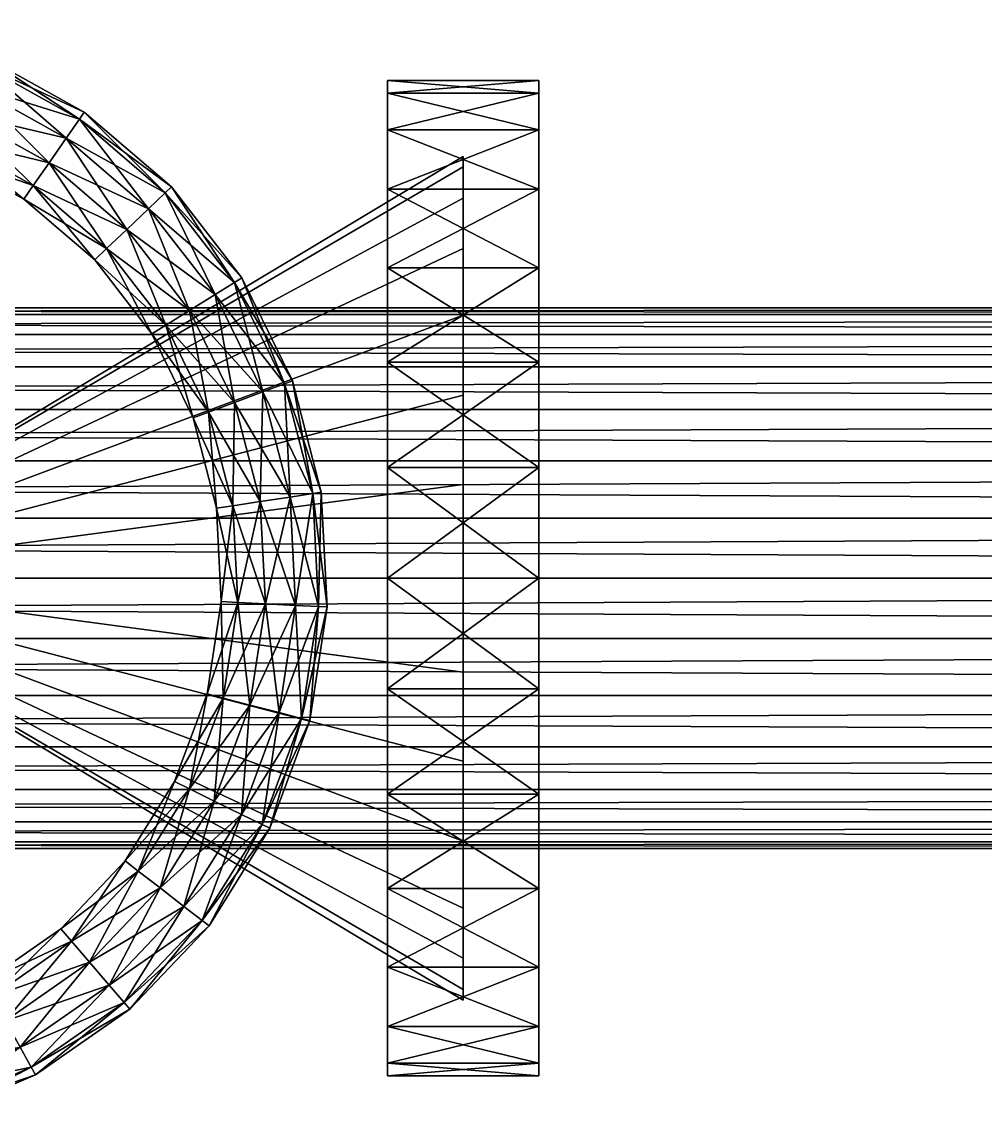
# Model space of a CAD drawing. Header units: millimetres. Extents: x 3500 to 25050, y 1500 to 19500.
# Drawn here: x 17581.5 to 17881.2, y 6531.4 to 6873.1 of the extents above; entities that cross this region are included whole.
import ezdxf

# ---------------------------------------------------------------- set-up
doc = ezdxf.new("R2010")
doc.units = ezdxf.units.MM
for name, color, linetype, true_color in [('3D-PIPE-P-1012', 7, 'Continuous', 0xf26b21), ('3D-VALVE', 7, 'Continuous', 0x3a4658), ('3D-VALVE-HANDWHEEL', 7, 'Continuous', 0xd93b3b)]:
    doc.layers.add(name, color=color, linetype=linetype, true_color=true_color)

msp = doc.modelspace()

# ---------------------------------------------------------------- meshes
at = {"layer": '3D-PIPE-P-1012'}
mesh = msp.add_polyface(dxfattribs=at)
corners = [(15525, 6784.15, 600), (19275, 6784.15, 600), (15525, 6782.04, 581.27), (19275, 6782.04, 581.27), (15525, 6775.82, 563.49), (19275, 6775.82, 563.49), (15525, 6765.79, 547.53), (19275, 6765.79, 547.53), (15525, 6752.47, 534.21), (19275, 6752.47, 534.21), (15525, 6736.51, 524.18), (19275, 6736.51, 524.18), (15525, 6718.73, 517.96), (19275, 6718.73, 517.96), (15525, 6700, 515.85), (19275, 6700, 515.85), (15525, 6681.27, 517.96), (19275, 6681.27, 517.96), (15525, 6663.49, 524.18), (19275, 6663.49, 524.18), (15525, 6647.53, 534.21), (19275, 6647.53, 534.21), (15525, 6634.21, 547.53), (19275, 6634.21, 547.53), (15525, 6624.18, 563.49), (19275, 6624.18, 563.49), (15525, 6617.96, 581.27), (19275, 6617.96, 581.27), (15525, 6615.85, 600), (19275, 6615.85, 600), (15525, 6617.96, 618.73), (19275, 6617.96, 618.73), (15525, 6624.18, 636.51), (19275, 6624.18, 636.51), (15525, 6634.21, 652.47), (19275, 6634.21, 652.47), (15525, 6647.53, 665.79), (19275, 6647.53, 665.79), (15525, 6663.49, 675.82), (19275, 6663.49, 675.82), (15525, 6681.27, 682.04), (19275, 6681.27, 682.04), (15525, 6700, 684.15), (19275, 6700, 684.15), (15525, 6718.73, 682.04), (19275, 6718.73, 682.04), (15525, 6736.51, 675.82), (19275, 6736.51, 675.82), (15525, 6752.47, 665.79), (19275, 6752.47, 665.79), (15525, 6765.79, 652.47), (19275, 6765.79, 652.47), (15525, 6775.82, 636.51), (19275, 6775.82, 636.51), (15525, 6782.04, 618.73), (19275, 6782.04, 618.73)]
mesh.append_faces([[corners[k] for k in face] for face in [(0, 1, 2), (1, 3, 2), (2, 3, 4), (3, 5, 4), (4, 5, 6), (5, 7, 6), (6, 7, 8), (7, 9, 8), (8, 9, 10), (9, 11, 10), (10, 11, 12), (11, 13, 12), (12, 13, 14), (13, 15, 14), (14, 15, 16), (15, 17, 16), (16, 17, 18), (17, 19, 18), (18, 19, 20), (19, 21, 20), (20, 21, 22), (21, 23, 22), (22, 23, 24), (23, 25, 24), (24, 25, 26), (25, 27, 26), (26, 27, 28), (27, 29, 28), (28, 29, 30), (29, 31, 30), (30, 31, 32), (31, 33, 32), (32, 33, 34), (33, 35, 34), (34, 35, 36), (35, 37, 36), (36, 37, 38), (37, 39, 38), (38, 39, 40), (39, 41, 40), (40, 41, 42), (41, 43, 42), (42, 43, 44), (43, 45, 44), (44, 45, 46), (45, 47, 46), (46, 47, 48), (47, 49, 48), (48, 49, 50), (49, 51, 50), (50, 51, 52), (51, 53, 52), (52, 53, 54), (53, 55, 54), (54, 55, 0), (55, 1, 0), (8, 10, 6), (6, 10, 4), (10, 12, 4), (4, 12, 2), (2, 12, 0), (0, 12, 54), (54, 12, 52), (52, 12, 50), (12, 14, 50), (14, 16, 50), (16, 18, 50), (18, 20, 50), (20, 22, 50), (22, 24, 50), (24, 26, 50), (26, 28, 50), (28, 30, 50), (30, 32, 50), (32, 34, 50), (50, 34, 48), (34, 36, 48), (48, 36, 46), (46, 36, 44), (44, 36, 42), (42, 36, 40), (36, 38, 40), (49, 47, 51), (51, 47, 53), (47, 45, 53), (53, 45, 55), (55, 45, 1), (1, 45, 3), (3, 45, 5), (5, 45, 7), (45, 43, 7), (43, 41, 7), (41, 39, 7), (39, 37, 7), (37, 35, 7), (35, 33, 7), (33, 31, 7), (31, 29, 7), (29, 27, 7), (27, 25, 7), (25, 23, 7), (7, 23, 9), (23, 21, 9), (9, 21, 11), (11, 21, 13), (13, 21, 15), (15, 21, 17), (21, 19, 17)]])
at = {"layer": '3D-VALVE'}
mesh = msp.add_polyface(dxfattribs=at)
corners = [(17500, 6700, 600), (17718.79, 6568.73, 600), (17718.79, 6572.02, 629.21), (17718.79, 6581.73, 656.96), (17718.79, 6597.37, 681.85), (17718.79, 6618.15, 702.63), (17718.79, 6643.04, 718.27), (17718.79, 6670.79, 727.98), (17718.79, 6700, 731.27), (17718.79, 6700, 468.73), (17718.79, 6670.79, 472.02), (17718.79, 6643.04, 481.73), (17718.79, 6618.15, 497.37), (17718.79, 6597.37, 518.15), (17718.79, 6581.73, 543.04), (17718.79, 6572.02, 570.79), (17695.23, 6632.82, 460.5), (17695.23, 6603.46, 478.94), (17695.23, 6854.84, 600), (17695.23, 6578.94, 503.46), (17695.23, 6560.5, 532.82), (17695.23, 6549.05, 565.55), (17695.23, 6545.16, 600), (17695.23, 6549.05, 634.45), (17695.23, 6821.06, 696.54), (17550.49, 6700, 507.43), (17550.49, 6679.4, 509.76), (17449.51, 6679.4, 509.76), (17550.49, 6659.84, 516.6), (17449.51, 6659.84, 516.6), (17550.49, 6642.29, 527.63), (17449.51, 6642.29, 527.63), (17550.49, 6627.63, 542.29), (17449.51, 6627.63, 542.29), (17550.49, 6616.6, 559.84), (17449.51, 6616.6, 559.84), (17550.49, 6609.76, 579.4), (17449.51, 6609.76, 579.4), (17550.49, 6607.44, 600), (17449.51, 6607.44, 600), (17550.49, 6609.76, 620.6), (17449.51, 6609.76, 620.6), (17550.49, 6616.6, 640.16), (17449.51, 6616.6, 640.16), (17550.49, 6627.63, 657.71), (17449.51, 6627.63, 657.71), (17550.49, 6642.29, 672.37), (17449.51, 6642.29, 672.37), (17550.49, 6659.84, 683.4), (17449.51, 6659.84, 683.4), (17550.49, 6679.4, 690.24), (17449.51, 6679.4, 690.24), (17550.49, 6700, 692.57), (17449.51, 6700, 692.57), (17550.49, 6783.4, 640.16), (17550.49, 6757.71, 672.37), (17550.49, 6740.16, 683.4), (17521.88, 6700, 600), (17521.88, 6700, 987.09), (17520.21, 6691.63, 600), (17520.21, 6691.63, 987.09), (17515.47, 6684.53, 600), (17515.47, 6684.53, 987.09), (17508.37, 6679.79, 600), (17508.37, 6679.79, 987.09), (17500, 6678.12, 600), (17500, 6678.12, 987.09), (17520.21, 6708.37, 600), (17478.12, 6700, 600), (17520.21, 6708.37, 987.09), (17479.79, 6691.63, 987.09), (17491.63, 6679.79, 987.09)]
mesh.append_faces([[corners[k] for k in face] for face in [(0, 1, 2), (0, 2, 3), (0, 3, 4), (0, 4, 5), (0, 5, 6), (0, 6, 7), (0, 7, 8), (0, 9, 10), (0, 10, 11), (0, 11, 12), (0, 12, 13), (0, 13, 14), (0, 14, 15), (0, 15, 1), (16, 17, 18), (17, 19, 18), (19, 20, 18), (20, 21, 18), (21, 22, 18), (22, 23, 24), (25, 26, 27), (26, 28, 29), (28, 30, 31), (30, 32, 33), (32, 34, 35), (34, 36, 37), (36, 38, 39), (38, 40, 41), (40, 42, 43), (42, 44, 45), (44, 46, 47), (46, 48, 49), (48, 50, 51), (50, 52, 53), (28, 54, 30), (30, 54, 32), (32, 54, 34), (34, 54, 36), (36, 54, 38), (38, 54, 40), (40, 54, 42), (42, 54, 44), (44, 54, 46), (46, 55, 48), (48, 56, 50), (57, 58, 59), (58, 60, 59), (59, 60, 61), (60, 62, 61), (61, 62, 63), (62, 64, 63), (63, 64, 65), (64, 66, 65), (57, 59, 67), (59, 61, 68), (61, 63, 68), (69, 70, 58), (71, 66, 58), (66, 64, 58), (64, 62, 58), (60, 58, 62)]])
mesh = msp.add_polyface(dxfattribs=at)
corners = [(17500, 6700, 600), (17718.79, 6700, 731.27), (17718.79, 6729.21, 727.98), (17718.79, 6756.96, 718.27), (17718.79, 6781.85, 702.63), (17718.79, 6802.63, 681.85), (17718.79, 6818.27, 656.96), (17718.79, 6827.98, 629.21), (17718.79, 6831.27, 600), (17718.79, 6827.98, 570.79), (17718.79, 6818.27, 543.04), (17718.79, 6802.63, 518.15), (17718.79, 6781.85, 497.37), (17718.79, 6756.96, 481.73), (17718.79, 6729.21, 472.02), (17718.79, 6700, 468.73), (17695.23, 6850.95, 565.55), (17695.23, 6839.5, 532.82), (17695.23, 6854.84, 600), (17695.23, 6821.06, 503.46), (17695.23, 6796.54, 478.94), (17695.23, 6767.18, 460.5), (17550.49, 6792.56, 600), (17550.49, 6790.24, 579.4), (17449.51, 6790.24, 579.4), (17550.49, 6783.4, 559.84), (17449.51, 6783.4, 559.84), (17550.49, 6772.37, 542.29), (17449.51, 6772.37, 542.29), (17550.49, 6757.71, 527.63), (17449.51, 6757.71, 527.63), (17550.49, 6740.16, 516.6), (17449.51, 6740.16, 516.6), (17550.49, 6720.6, 509.76), (17449.51, 6720.6, 509.76), (17550.49, 6700, 507.43), (17449.51, 6700, 507.43), (17550.49, 6700, 692.57), (17550.49, 6720.6, 690.24), (17449.51, 6720.6, 690.24), (17550.49, 6740.16, 683.4), (17449.51, 6740.16, 683.4), (17550.49, 6757.71, 672.37), (17449.51, 6757.71, 672.37), (17550.49, 6772.37, 657.71), (17449.51, 6772.37, 657.71), (17550.49, 6783.4, 640.16), (17449.51, 6783.4, 640.16), (17550.49, 6790.24, 620.6), (17449.51, 6790.24, 620.6), (17449.51, 6792.56, 600), (17550.49, 6679.4, 509.76), (17550.49, 6659.84, 516.6), (17550.49, 6642.29, 672.37), (17550.49, 6659.84, 683.4), (17550.49, 6679.4, 690.24), (17500, 6721.88, 600), (17500, 6721.88, 987.09), (17508.37, 6720.21, 600), (17508.37, 6720.21, 987.09), (17515.47, 6715.47, 600), (17515.47, 6715.47, 987.09), (17520.21, 6708.37, 600), (17520.21, 6708.37, 987.09), (17521.88, 6700, 600), (17521.88, 6700, 987.09), (17520.21, 6691.63, 600), (17491.63, 6720.21, 600), (17479.79, 6691.63, 987.09)]
mesh.append_faces([[corners[k] for k in face] for face in [(0, 1, 2), (0, 2, 3), (0, 3, 4), (0, 4, 5), (0, 5, 6), (0, 6, 7), (0, 7, 8), (0, 8, 9), (0, 9, 10), (0, 10, 11), (0, 11, 12), (0, 12, 13), (0, 13, 14), (0, 14, 15), (16, 17, 18), (17, 19, 18), (19, 20, 18), (20, 21, 18), (22, 23, 24), (23, 25, 26), (25, 27, 28), (27, 29, 30), (29, 31, 32), (31, 33, 34), (33, 35, 36), (37, 38, 39), (38, 40, 41), (40, 42, 43), (42, 44, 45), (44, 46, 47), (46, 48, 49), (48, 22, 50), (48, 46, 22), (22, 46, 23), (23, 46, 25), (25, 46, 27), (27, 46, 29), (29, 46, 31), (31, 46, 33), (33, 46, 35), (35, 46, 51), (51, 46, 52), (46, 44, 53), (44, 42, 53), (42, 40, 54), (55, 40, 37), (37, 40, 38), (56, 57, 58), (57, 59, 58), (58, 59, 60), (59, 61, 60), (60, 61, 62), (61, 63, 62), (62, 63, 64), (63, 65, 64), (62, 66, 60), (60, 66, 58), (58, 66, 56), (56, 66, 67), (59, 68, 61), (61, 68, 63)]])
mesh = msp.add_polyface(dxfattribs=at)
corners = [(17718.79, 6572.02, 570.79), (17718.79, 6581.73, 543.04), (17718.79, 6568.73, 600), (17718.79, 6597.37, 518.15), (17718.79, 6618.15, 497.37), (17718.79, 6643.04, 481.73), (17718.79, 6670.79, 472.02), (17718.79, 6700, 468.73), (17718.79, 6729.21, 472.02), (17718.79, 6756.96, 481.73), (17718.79, 6831.27, 600), (17718.79, 6572.02, 629.21), (17718.79, 6581.73, 656.96), (17718.79, 6597.37, 681.85), (17718.79, 6802.63, 681.85), (17718.79, 6618.15, 702.63), (17718.79, 6643.04, 718.27), (17718.79, 6756.96, 718.27), (17718.79, 6670.79, 727.98), (17695.23, 6700, 445.16), (17742.35, 6700, 445.16), (17695.23, 6665.55, 449.05), (17742.35, 6665.55, 449.05), (17695.23, 6632.82, 460.5), (17742.35, 6632.82, 460.5), (17695.23, 6603.46, 478.94), (17742.35, 6603.46, 478.94), (17695.23, 6578.94, 503.46), (17742.35, 6578.94, 503.46), (17695.23, 6560.5, 532.82), (17742.35, 6560.5, 532.82), (17695.23, 6549.05, 565.55), (17742.35, 6549.05, 565.55), (17695.23, 6545.16, 600), (17742.35, 6545.16, 600), (17695.23, 6549.05, 634.45), (17742.35, 6549.05, 634.45), (17695.23, 6560.5, 667.18), (17742.35, 6560.5, 667.18), (17695.23, 6578.94, 696.54), (17742.35, 6578.94, 696.54), (17695.23, 6603.46, 721.06), (17742.35, 6603.46, 721.06), (17695.23, 6632.82, 739.5), (17742.35, 6632.82, 739.5), (17695.23, 6665.55, 750.95), (17742.35, 6665.55, 750.95), (17695.23, 6700, 754.84), (17742.35, 6700, 754.84), (17695.23, 6821.06, 696.54), (17695.23, 6767.18, 739.5), (17695.23, 6734.45, 750.95), (17742.35, 6854.84, 600), (17742.35, 6839.5, 532.82), (17742.35, 6767.18, 460.5), (17742.35, 6734.45, 449.05)]
mesh.append_faces([[corners[k] for k in face] for face in [(0, 1, 2), (1, 3, 2), (3, 4, 2), (4, 5, 2), (5, 6, 2), (6, 7, 2), (7, 8, 2), (8, 9, 2), (2, 10, 11), (11, 10, 12), (12, 10, 13), (13, 14, 15), (15, 14, 16), (16, 17, 18), (19, 20, 21), (20, 22, 21), (21, 22, 23), (22, 24, 23), (23, 24, 25), (24, 26, 25), (25, 26, 27), (26, 28, 27), (27, 28, 29), (28, 30, 29), (29, 30, 31), (30, 32, 31), (31, 32, 33), (32, 34, 33), (33, 34, 35), (34, 36, 35), (35, 36, 37), (36, 38, 37), (37, 38, 39), (38, 40, 39), (39, 40, 41), (40, 42, 41), (41, 42, 43), (42, 44, 43), (43, 44, 45), (44, 46, 45), (45, 46, 47), (46, 48, 47), (35, 37, 49), (37, 39, 49), (50, 39, 51), (51, 39, 47), (39, 41, 47), (41, 43, 47), (45, 47, 43), (44, 42, 52), (42, 40, 52), (40, 38, 52), (38, 36, 52), (36, 34, 52), (34, 32, 53), (32, 30, 53), (54, 30, 55), (30, 28, 55), (55, 28, 20), (28, 26, 20), (26, 24, 20), (24, 22, 20)]])
mesh = msp.add_polyface(dxfattribs=at)
corners = [(17718.79, 6756.96, 481.73), (17718.79, 6781.85, 497.37), (17718.79, 6568.73, 600), (17718.79, 6802.63, 518.15), (17718.79, 6818.27, 543.04), (17718.79, 6827.98, 570.79), (17718.79, 6831.27, 600), (17718.79, 6827.98, 629.21), (17718.79, 6597.37, 681.85), (17718.79, 6818.27, 656.96), (17718.79, 6802.63, 681.85), (17718.79, 6781.85, 702.63), (17718.79, 6643.04, 718.27), (17718.79, 6756.96, 718.27), (17718.79, 6670.79, 727.98), (17718.79, 6700, 731.27), (17718.79, 6729.21, 727.98), (17695.23, 6854.84, 600), (17742.35, 6854.84, 600), (17695.23, 6850.95, 565.55), (17742.35, 6850.95, 565.55), (17695.23, 6839.5, 532.82), (17742.35, 6839.5, 532.82), (17695.23, 6821.06, 503.46), (17742.35, 6821.06, 503.46), (17695.23, 6796.54, 478.94), (17742.35, 6796.54, 478.94), (17695.23, 6767.18, 460.5), (17742.35, 6767.18, 460.5), (17695.23, 6734.45, 449.05), (17742.35, 6734.45, 449.05), (17695.23, 6700, 445.16), (17742.35, 6700, 445.16), (17695.23, 6700, 754.84), (17742.35, 6700, 754.84), (17695.23, 6734.45, 750.95), (17742.35, 6734.45, 750.95), (17695.23, 6767.18, 739.5), (17742.35, 6767.18, 739.5), (17695.23, 6796.54, 721.06), (17742.35, 6796.54, 721.06), (17695.23, 6821.06, 696.54), (17742.35, 6821.06, 696.54), (17695.23, 6839.5, 667.18), (17742.35, 6839.5, 667.18), (17695.23, 6850.95, 634.45), (17742.35, 6850.95, 634.45), (17695.23, 6665.55, 449.05), (17695.23, 6632.82, 460.5), (17695.23, 6545.16, 600), (17695.23, 6578.94, 696.54), (17742.35, 6665.55, 750.95), (17742.35, 6632.82, 739.5), (17742.35, 6545.16, 600), (17742.35, 6560.5, 532.82)]
mesh.append_faces([[corners[k] for k in face] for face in [(0, 1, 2), (1, 3, 2), (3, 4, 2), (4, 5, 2), (5, 6, 2), (6, 7, 8), (7, 9, 8), (9, 10, 8), (10, 11, 12), (11, 13, 12), (14, 13, 15), (15, 13, 16), (17, 18, 19), (18, 20, 19), (19, 20, 21), (20, 22, 21), (21, 22, 23), (22, 24, 23), (23, 24, 25), (24, 26, 25), (25, 26, 27), (26, 28, 27), (27, 28, 29), (28, 30, 29), (29, 30, 31), (30, 32, 31), (33, 34, 35), (34, 36, 35), (35, 36, 37), (36, 38, 37), (37, 38, 39), (38, 40, 39), (39, 40, 41), (40, 42, 41), (41, 42, 43), (42, 44, 43), (43, 44, 45), (44, 46, 45), (45, 46, 17), (46, 18, 17), (27, 29, 17), (29, 31, 17), (31, 47, 17), (47, 48, 17), (17, 49, 45), (45, 49, 43), (43, 49, 41), (41, 50, 39), (39, 50, 37), (46, 44, 18), (44, 42, 18), (42, 40, 18), (40, 38, 18), (38, 36, 18), (36, 34, 18), (34, 51, 18), (51, 52, 18), (18, 53, 20), (20, 53, 22), (22, 54, 24), (24, 54, 26), (26, 54, 28)]])
at = {"layer": '3D-VALVE-HANDWHEEL'}
mesh = msp.add_polyface(dxfattribs=at)
corners = [(17535.57, 6873.1, 987.09), (17568.63, 6859.94, 996.19), (17569.69, 6862.39, 987.09), (17599.43, 6842.85, 996.19), (17600.95, 6845.04, 987.09), (17595.33, 6836.97, 1002.4), (17565.81, 6853.35, 1002.4), (17589.97, 6829.26, 1003.75), (17562.11, 6844.73, 1003.75), (17585.04, 6822.18, 999.81), (17558.71, 6836.8, 999.81), (17582.11, 6817.97, 991.83), (17556.68, 6832.09, 991.83), (17582.11, 6817.97, 982.35), (17556.68, 6832.09, 982.35), (17585.04, 6822.18, 974.37), (17558.71, 6836.8, 974.37), (17589.97, 6829.26, 970.43), (17562.11, 6844.73, 970.43), (17595.33, 6836.97, 971.78), (17565.81, 6853.35, 971.78), (17599.43, 6842.85, 977.99), (17568.63, 6859.94, 977.99), (17626.14, 6819.91, 996.19), (17628.08, 6821.75, 987.09), (17620.95, 6814.97, 1002.4), (17614.15, 6808.51, 1003.75), (17607.89, 6802.56, 999.81), (17604.18, 6799.03, 991.83), (17604.18, 6799.03, 982.35), (17607.89, 6802.56, 974.37), (17614.15, 6808.51, 970.43), (17620.95, 6814.97, 971.78), (17626.14, 6819.91, 977.99), (17647.7, 6792.06, 996.19), (17649.97, 6793.48, 987.09)]
mesh.append_faces([[corners[k] for k in face] for face in [(0, 1, 2), (2, 3, 4), (2, 1, 3), (1, 5, 3), (1, 6, 5), (6, 7, 5), (6, 8, 7), (8, 9, 7), (8, 10, 9), (10, 11, 9), (10, 12, 11), (12, 13, 11), (12, 14, 13), (14, 15, 13), (14, 16, 15), (16, 17, 15), (16, 18, 17), (18, 19, 17), (18, 20, 19), (20, 21, 19), (20, 22, 21), (22, 4, 21), (22, 2, 4), (4, 23, 24), (4, 3, 23), (3, 25, 23), (3, 5, 25), (5, 26, 25), (5, 7, 26), (7, 27, 26), (7, 9, 27), (9, 11, 28), (11, 13, 29), (13, 15, 30), (15, 17, 31), (17, 32, 31), (17, 19, 32), (19, 33, 32), (19, 21, 33), (21, 24, 33), (21, 4, 24), (24, 23, 34), (33, 24, 35)]])
mesh = msp.add_polyface(dxfattribs=at)
corners = [(17585.04, 6822.18, 999.81), (17604.18, 6799.03, 991.83), (17607.89, 6802.56, 999.81), (17582.11, 6817.97, 991.83), (17604.18, 6799.03, 982.35), (17582.11, 6817.97, 982.35), (17607.89, 6802.56, 974.37), (17585.04, 6822.18, 974.37), (17614.15, 6808.51, 970.43), (17628.08, 6821.75, 987.09), (17647.7, 6792.06, 996.19), (17649.97, 6793.48, 987.09), (17626.14, 6819.91, 996.19), (17641.62, 6788.27, 1002.4), (17620.95, 6814.97, 1002.4), (17633.65, 6783.31, 1003.75), (17614.15, 6808.51, 1003.75), (17626.33, 6778.74, 999.81), (17621.98, 6776.03, 991.83), (17621.98, 6776.03, 982.35), (17626.33, 6778.74, 974.37), (17633.65, 6783.31, 970.43), (17641.62, 6788.27, 971.78), (17620.95, 6814.97, 971.78), (17647.7, 6792.06, 977.99), (17626.14, 6819.91, 977.99), (17663.21, 6760.45, 996.19), (17665.71, 6761.37, 987.09), (17656.49, 6757.96, 1002.4), (17647.69, 6754.7, 1003.75), (17639.6, 6751.7, 999.81), (17634.79, 6749.92, 991.83), (17634.79, 6749.92, 982.35), (17639.6, 6751.7, 974.37), (17647.69, 6754.7, 970.43), (17656.49, 6757.96, 971.78), (17663.21, 6760.45, 977.99)]
mesh.append_faces([[corners[k] for k in face] for face in [(0, 1, 2), (3, 4, 1), (5, 6, 4), (7, 8, 6), (9, 10, 11), (12, 13, 10), (12, 14, 13), (14, 15, 13), (14, 16, 15), (16, 17, 15), (16, 2, 17), (2, 18, 17), (2, 1, 18), (1, 19, 18), (1, 4, 19), (4, 20, 19), (4, 6, 20), (6, 21, 20), (6, 8, 21), (8, 22, 21), (8, 23, 22), (23, 24, 22), (23, 25, 24), (25, 11, 24), (11, 26, 27), (11, 10, 26), (10, 28, 26), (10, 13, 28), (13, 29, 28), (13, 15, 29), (15, 30, 29), (15, 17, 30), (17, 18, 31), (18, 19, 32), (19, 20, 33), (20, 34, 33), (20, 21, 34), (21, 35, 34), (21, 22, 35), (22, 36, 35), (22, 24, 36), (24, 27, 36), (24, 11, 27)]])
mesh = msp.add_polyface(dxfattribs=at)
corners = [(17626.33, 6778.74, 999.81), (17634.79, 6749.92, 991.83), (17639.6, 6751.7, 999.81), (17621.98, 6776.03, 991.83), (17634.79, 6749.92, 982.35), (17621.98, 6776.03, 982.35), (17639.6, 6751.7, 974.37), (17665.71, 6761.37, 987.09), (17672.04, 6726.35, 996.19), (17674.68, 6726.76, 987.09), (17663.21, 6760.45, 996.19), (17664.95, 6725.27, 1002.4), (17656.49, 6757.96, 1002.4), (17655.67, 6723.85, 1003.75), (17647.69, 6754.7, 1003.75), (17647.15, 6722.54, 999.81), (17642.08, 6721.77, 991.83), (17642.08, 6721.77, 982.35), (17647.15, 6722.54, 974.37), (17655.67, 6723.85, 970.43), (17647.69, 6754.7, 970.43), (17664.95, 6725.27, 971.78), (17656.49, 6757.96, 971.78), (17672.04, 6726.35, 977.99), (17663.21, 6760.45, 977.99), (17673.82, 6691.19, 996.19), (17676.49, 6691.05, 987.09), (17666.66, 6691.55, 1002.4), (17657.29, 6692.02, 1003.75), (17648.67, 6692.46, 999.81), (17643.55, 6692.72, 991.83), (17643.55, 6692.72, 982.35), (17648.67, 6692.46, 974.37), (17657.29, 6692.02, 970.43), (17666.66, 6691.55, 971.78), (17673.82, 6691.19, 977.99)]
mesh.append_faces([[corners[k] for k in face] for face in [(0, 1, 2), (3, 4, 1), (5, 6, 4), (7, 8, 9), (7, 10, 8), (10, 11, 8), (10, 12, 11), (12, 13, 11), (12, 14, 13), (14, 15, 13), (14, 2, 15), (2, 16, 15), (2, 1, 16), (1, 17, 16), (1, 4, 17), (4, 18, 17), (4, 6, 18), (6, 19, 18), (6, 20, 19), (20, 21, 19), (20, 22, 21), (22, 23, 21), (22, 24, 23), (24, 9, 23), (24, 7, 9), (9, 25, 26), (9, 8, 25), (8, 27, 25), (8, 11, 27), (11, 28, 27), (11, 13, 28), (13, 29, 28), (13, 15, 29), (15, 16, 30), (16, 17, 31), (17, 18, 32), (18, 19, 33), (19, 21, 34), (21, 35, 34), (21, 23, 35), (23, 26, 35), (23, 9, 26)]])
mesh = msp.add_polyface(dxfattribs=at)
corners = [(17647.15, 6722.54, 999.81), (17643.55, 6692.72, 991.83), (17648.67, 6692.46, 999.81), (17642.08, 6721.77, 991.83), (17643.55, 6692.72, 982.35), (17642.08, 6721.77, 982.35), (17648.67, 6692.46, 974.37), (17647.15, 6722.54, 974.37), (17657.29, 6692.02, 970.43), (17655.67, 6723.85, 970.43), (17666.66, 6691.55, 971.78), (17676.49, 6691.05, 987.09), (17668.49, 6656.38, 996.19), (17671.07, 6655.71, 987.09), (17673.82, 6691.19, 996.19), (17661.55, 6658.17, 1002.4), (17666.66, 6691.55, 1002.4), (17652.46, 6660.52, 1003.75), (17657.29, 6692.02, 1003.75), (17644.11, 6662.69, 999.81), (17639.15, 6663.97, 991.83), (17639.15, 6663.97, 982.35), (17644.11, 6662.69, 974.37), (17652.46, 6660.52, 970.43), (17661.55, 6658.17, 971.78), (17668.49, 6656.38, 977.99), (17673.82, 6691.19, 977.99), (17656.26, 6623.35, 996.19), (17649.82, 6626.51, 1002.4), (17641.39, 6630.64, 1003.75), (17633.65, 6634.44, 999.81), (17629.05, 6636.7, 991.83), (17629.05, 6636.7, 982.35), (17633.65, 6634.44, 974.37), (17641.39, 6630.64, 970.43), (17649.82, 6626.51, 971.78), (17656.26, 6623.35, 977.99), (17658.66, 6622.18, 987.09)]
mesh.append_faces([[corners[k] for k in face] for face in [(0, 1, 2), (3, 4, 1), (5, 6, 4), (7, 8, 6), (9, 10, 8), (11, 12, 13), (11, 14, 12), (14, 15, 12), (14, 16, 15), (16, 17, 15), (16, 18, 17), (18, 19, 17), (18, 2, 19), (2, 20, 19), (2, 1, 20), (1, 21, 20), (1, 4, 21), (4, 22, 21), (4, 6, 22), (6, 23, 22), (6, 8, 23), (8, 24, 23), (8, 10, 24), (10, 25, 24), (10, 26, 25), (26, 13, 25), (26, 11, 13), (13, 12, 27), (12, 15, 28), (15, 17, 29), (17, 30, 29), (17, 19, 30), (19, 31, 30), (19, 20, 31), (20, 32, 31), (20, 21, 32), (21, 33, 32), (21, 22, 33), (22, 34, 33), (22, 23, 34), (23, 24, 35), (24, 25, 36), (25, 13, 37)]])
mesh = msp.add_polyface(dxfattribs=at)
corners = [(17671.07, 6655.71, 987.09), (17656.26, 6623.35, 996.19), (17658.66, 6622.18, 987.09), (17668.49, 6656.38, 996.19), (17649.82, 6626.51, 1002.4), (17661.55, 6658.17, 1002.4), (17641.39, 6630.64, 1003.75), (17652.46, 6660.52, 970.43), (17649.82, 6626.51, 971.78), (17641.39, 6630.64, 970.43), (17661.55, 6658.17, 971.78), (17656.26, 6623.35, 977.99), (17668.49, 6656.38, 977.99), (17637.63, 6593.47, 996.19), (17639.74, 6591.83, 987.09), (17631.96, 6597.85, 1002.4), (17624.54, 6603.6, 1003.75), (17617.72, 6608.88, 999.81), (17633.65, 6634.44, 999.81), (17613.66, 6612.02, 991.83), (17629.05, 6636.7, 991.83), (17613.66, 6612.02, 982.35), (17629.05, 6636.7, 982.35), (17617.72, 6608.88, 974.37), (17633.65, 6634.44, 974.37), (17624.54, 6603.6, 970.43), (17631.96, 6597.85, 971.78), (17637.63, 6593.47, 977.99), (17608.7, 6573.38, 1002.4), (17602.58, 6580.5, 1003.75), (17596.96, 6587.05, 999.81), (17593.63, 6590.94, 991.83), (17593.63, 6590.94, 982.35), (17596.96, 6587.05, 974.37), (17602.58, 6580.5, 970.43), (17608.7, 6573.38, 971.78), (17613.37, 6567.94, 977.99)]
mesh.append_faces([[corners[k] for k in face] for face in [(0, 1, 2), (3, 4, 1), (5, 6, 4), (7, 8, 9), (10, 11, 8), (12, 2, 11), (2, 13, 14), (2, 1, 13), (1, 15, 13), (1, 4, 15), (4, 16, 15), (4, 6, 16), (6, 17, 16), (6, 18, 17), (18, 19, 17), (18, 20, 19), (20, 21, 19), (20, 22, 21), (22, 23, 21), (22, 24, 23), (24, 25, 23), (24, 9, 25), (9, 26, 25), (9, 8, 26), (8, 27, 26), (8, 11, 27), (11, 14, 27), (11, 2, 14), (13, 15, 28), (15, 16, 29), (16, 30, 29), (16, 17, 30), (17, 31, 30), (17, 19, 31), (19, 32, 31), (19, 21, 32), (21, 33, 32), (21, 23, 33), (23, 34, 33), (23, 25, 34), (25, 26, 35), (26, 27, 36)]])
mesh = msp.add_polyface(dxfattribs=at)
corners = [(17639.74, 6591.83, 987.09), (17613.37, 6567.94, 996.19), (17615.11, 6565.92, 987.09), (17637.63, 6593.47, 996.19), (17608.7, 6573.38, 1002.4), (17631.96, 6597.85, 1002.4), (17602.58, 6580.5, 1003.75), (17624.54, 6603.6, 970.43), (17608.7, 6573.38, 971.78), (17602.58, 6580.5, 970.43), (17631.96, 6597.85, 971.78), (17613.37, 6567.94, 977.99), (17637.63, 6593.47, 977.99), (17584.46, 6547.83, 996.19), (17585.76, 6545.49, 987.09), (17580.99, 6554.09, 1002.4), (17576.43, 6562.3, 1003.75), (17572.24, 6569.84, 999.81), (17596.96, 6587.05, 999.81), (17569.76, 6574.32, 991.83), (17593.63, 6590.94, 991.83), (17569.76, 6574.32, 982.35), (17593.63, 6590.94, 982.35), (17572.24, 6569.84, 974.37), (17596.96, 6587.05, 974.37), (17576.43, 6562.3, 970.43), (17580.99, 6554.09, 971.78), (17584.46, 6547.83, 977.99), (17552.1, 6533.94, 996.19), (17552.9, 6531.39, 987.09), (17549.96, 6540.78, 1002.4), (17547.15, 6549.73, 1003.75), (17544.56, 6557.96, 999.81), (17543.03, 6562.85, 991.83), (17544.56, 6557.96, 974.37), (17547.15, 6549.73, 970.43), (17549.96, 6540.78, 971.78), (17552.1, 6533.94, 977.99)]
mesh.append_faces([[corners[k] for k in face] for face in [(0, 1, 2), (0, 3, 1), (3, 4, 1), (5, 6, 4), (7, 8, 9), (10, 11, 8), (12, 2, 11), (12, 0, 2), (2, 13, 14), (2, 1, 13), (1, 15, 13), (1, 4, 15), (4, 16, 15), (4, 6, 16), (6, 17, 16), (6, 18, 17), (18, 19, 17), (18, 20, 19), (20, 21, 19), (20, 22, 21), (22, 23, 21), (22, 24, 23), (24, 25, 23), (24, 9, 25), (9, 26, 25), (9, 8, 26), (8, 27, 26), (8, 11, 27), (11, 14, 27), (11, 2, 14), (14, 28, 29), (14, 13, 28), (13, 30, 28), (13, 15, 30), (15, 16, 31), (16, 17, 32), (17, 19, 33), (21, 23, 34), (23, 25, 35), (25, 26, 36), (26, 27, 37), (27, 29, 37), (27, 14, 29)]])

doc.saveas('drawing.dxf')
